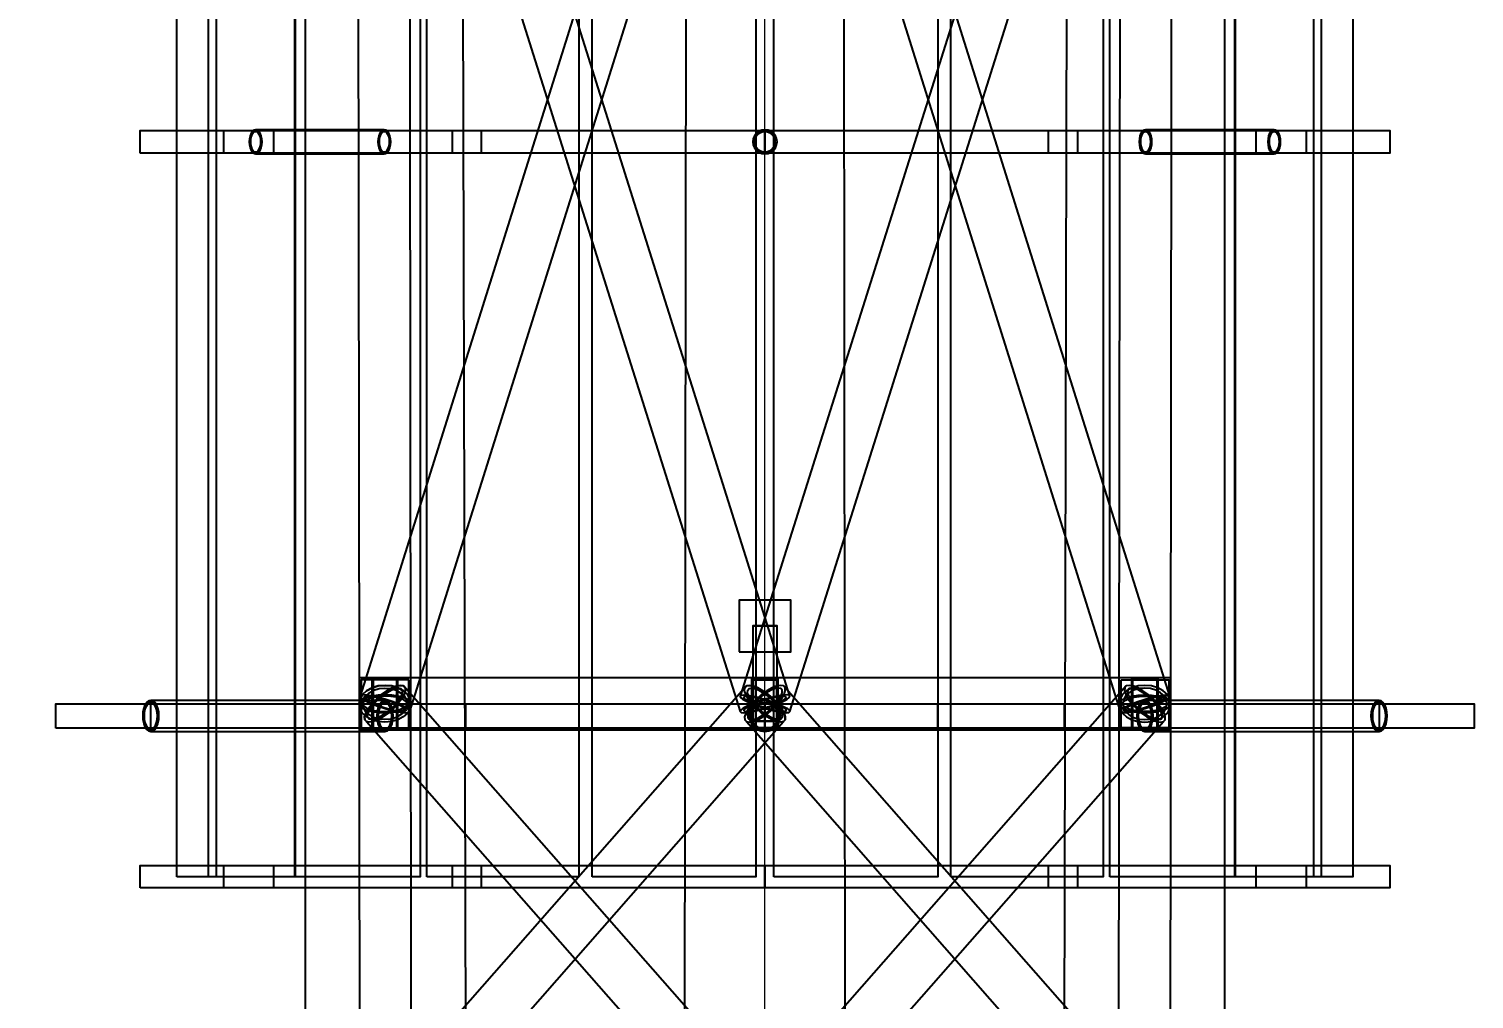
# Model space of a CAD drawing. Header units: millimetres. Extents: x -123812 to 252100, y -3000 to 639000.
# Drawn here: x -4256 to 4100, y 608292 to 613903 of the extents above; entities that cross this region are included whole.
import ezdxf

# ---------------------------------------------------------------- set-up
doc = ezdxf.new("R2010")
doc.units = ezdxf.units.MM
for name, color, linetype, lineweight in [('D-BMK-AXIS', 7, 'Continuous', 13), ('D-STR-ANTN', 7, 'Continuous', 25), ('D-STR-DIM', 7, 'Continuous', 13)]:
    doc.layers.add(name, color=color, linetype=linetype, lineweight=lineweight)
doc.styles.add('OpenSansCondensed-Light', font='OpenSansCondensed-Light.ttf')
doc.styles.add('TOWER_UNICODE', font='Arial Unicode.ttf')
doc.dimstyles.new('EZDXF', dxfattribs={"dimtxt": 0.25, "dimasz": 0.175, "dimexe": 0.375, "dimexo": 0.125, "dimgap": 0.1, "dimtad": 1, "dimlfac": 100, "dimzin": 12, "dimdsep": 46, "dimtxsty": 'OpenSansCondensed-Light', "dimblk": 'ARCHTICK', "dimcen": 2.5, "dimazin": 3, "dimtfac": 0.5, "dimtmove": 2, "dimatfit": 3})

# ---------------------------------------------------------------- blocks, each defined once
blk = doc.blocks.new('_ARCHTICK')
at = {"color": 0, "linetype": 'BYBLOCK', "const_width": 0.15}
blk.add_lwpolyline([(-0.5, -0.5), (0.5, 0.5)], dxfattribs=at)

msp = doc.modelspace()

# ---------------------------------------------------------------- linework, layer by layer
at = {"layer": 'D-BMK-AXIS'}
msp.add_line((0, -3000), (0, 639000), dxfattribs=at)
at = {"layer": 'D-STR-ANTN'}
for points in [[(-2666.3, 507000), (-1490.7, 507000), (-1758.4, 620000), (-2658.4, 620000)], [(-2666.3, 507000), (-1490.7, 507000), (-1758.4, 620000), (-2658.4, 620000)], [(-587.8, 507000), (587.8, 507000), (450, 620000), (-450, 620000)], [(-587.8, 507000), (587.8, 507000), (450, 620000), (-450, 620000)], [(1490.7, 507000), (2666.3, 507000), (2658.4, 620000), (1758.4, 620000)], [(1490.7, 507000), (2666.3, 507000), (2658.4, 620000), (1758.4, 620000)], [(-3399.6, 609000), (-3399.6, 617500), (-3173.2, 617500), (-3173.2, 609000)], [(-3399.6, 609000), (-3399.6, 617500), (-3173.2, 617500), (-3173.2, 609000)], [(-3216.7, 609000), (-3216.7, 617500), (-2716.3, 617500), (-2716.3, 609000)], [(-3216.7, 609000), (-3216.7, 617500), (-2716.3, 617500), (-2716.3, 609000)], [(-2718.9, 609000), (-2718.9, 617500), (-1993.4, 617500), (-1993.4, 609000)], [(-2718.9, 609000), (-2718.9, 617500), (-1993.4, 617500), (-1993.4, 609000)], [(-1955, 609000), (-1955, 617500), (-1075.4, 617500), (-1075.4, 609000)], [(-1955, 609000), (-1955, 617500), (-1075.4, 617500), (-1075.4, 609000)], [(-999.7, 609000), (-999.7, 617500), (-52.1, 617500), (-52.1, 609000)], [(-999.7, 609000), (-999.7, 617500), (-52.1, 617500), (-52.1, 609000)], [(52.1, 609000), (52.1, 617500), (999.7, 617500), (999.7, 609000)], [(52.1, 609000), (52.1, 617500), (999.7, 617500), (999.7, 609000)], [(1075.4, 609000), (1075.4, 617500), (1955, 617500), (1955, 609000)], [(1075.4, 609000), (1075.4, 617500), (1955, 617500), (1955, 609000)], [(1993.4, 609000), (1993.4, 617500), (2718.9, 617500), (2718.9, 609000)], [(1993.4, 609000), (1993.4, 617500), (2718.9, 617500), (2718.9, 609000)], [(2716.3, 609000), (2716.3, 617500), (3216.7, 617500), (3216.7, 609000)], [(2716.3, 609000), (2716.3, 617500), (3216.7, 617500), (3216.7, 609000)], [(3173.2, 609000), (3173.2, 617500), (3399.6, 617500), (3399.6, 609000)], [(3173.2, 609000), (3173.2, 617500), (3399.6, 617500), (3399.6, 609000)], [(-3613.1, 613185), (-3613.1, 613315), (-2840.6, 613315), (-2840.6, 613185)], [(-3613.1, 613185), (-3613.1, 613315), (-2840.6, 613315), (-2840.6, 613185)], [(-3129, 613185), (-3129, 613315), (-1640, 613315), (-1640, 613185)], [(-3129, 613185), (-3129, 613315), (-1640, 613315), (-1640, 613185)], [(-2979.5, 613250), (-2978.3, 613231.9), (-2974.8, 613215), (-2969.2, 613200.5), (-2962, 613189.4), (-2953.5, 613182.4), (-2944.5, 613180), (-2200.6, 613180), (-2191.5, 613182.4), (-2183.1, 613189.4), (-2175.9, 613200.5), (-2170.3, 613215), (-2166.8, 613231.9), (-2165.6, 613250), (-2166.8, 613268.1), (-2170.3, 613285), (-2175.9, 613299.5), (-2183.1, 613310.6), (-2191.5, 613317.6), (-2200.6, 613320), (-2944.5, 613320), (-2953.5, 613317.6), (-2962, 613310.6), (-2969.2, 613299.5), (-2974.8, 613285), (-2978.3, 613268.1)], [(-2909.5, 613250), (-2910.7, 613231.9), (-2914.2, 613215), (-2919.7, 613200.5), (-2927, 613189.4), (-2935.4, 613182.4), (-2944.5, 613180), (-2953.5, 613182.4), (-2962, 613189.4), (-2969.2, 613200.5), (-2974.8, 613215), (-2978.3, 613231.9), (-2979.5, 613250), (-2978.3, 613268.1), (-2974.8, 613285), (-2969.2, 613299.5), (-2962, 613310.6), (-2953.5, 613317.6), (-2944.5, 613320), (-2935.4, 613317.6), (-2927, 613310.6), (-2919.7, 613299.5), (-2914.2, 613285), (-2910.7, 613268.1)], [(-2979.5, 613250), (-2978.3, 613231.9), (-2974.8, 613215), (-2969.2, 613200.5), (-2962, 613189.4), (-2953.5, 613182.4), (-2944.5, 613180), (-2200.6, 613180), (-2191.5, 613182.4), (-2183.1, 613189.4), (-2175.9, 613200.5), (-2170.3, 613215), (-2166.8, 613231.9), (-2165.6, 613250), (-2166.8, 613268.1), (-2170.3, 613285), (-2175.9, 613299.5), (-2183.1, 613310.6), (-2191.5, 613317.6), (-2200.6, 613320), (-2944.5, 613320), (-2953.5, 613317.6), (-2962, 613310.6), (-2969.2, 613299.5), (-2974.8, 613285), (-2978.3, 613268.1)], [(-2979.5, 613250), (-2978.3, 613231.9), (-2974.8, 613215), (-2969.2, 613200.5), (-2962, 613189.4), (-2953.5, 613182.4), (-2944.5, 613180), (-2935.4, 613182.4), (-2927, 613189.4), (-2919.7, 613200.5), (-2914.2, 613215), (-2910.7, 613231.9), (-2909.5, 613250), (-2910.7, 613268.1), (-2914.2, 613285), (-2919.7, 613299.5), (-2927, 613310.6), (-2935.4, 613317.6), (-2944.5, 613320), (-2953.5, 613317.6), (-2962, 613310.6), (-2969.2, 613299.5), (-2974.8, 613285), (-2978.3, 613268.1)], [(-2914.5, 613250), (-2915.5, 613234.5), (-2918.5, 613220), (-2923.3, 613207.6), (-2929.5, 613198), (-2936.7, 613192), (-2944.5, 613190), (-2952.3, 613192), (-2959.5, 613198), (-2965.7, 613207.6), (-2970.5, 613220), (-2973.5, 613234.5), (-2974.5, 613250), (-2973.5, 613265.5), (-2970.5, 613280), (-2965.7, 613292.4), (-2959.5, 613302), (-2952.3, 613308), (-2944.5, 613310), (-2936.7, 613308), (-2929.5, 613302), (-2923.3, 613292.4), (-2918.5, 613280), (-2915.5, 613265.5)], [(-2974.5, 613250), (-2973.5, 613234.5), (-2970.5, 613220), (-2965.7, 613207.6), (-2959.5, 613198), (-2952.3, 613192), (-2944.5, 613190), (-2936.7, 613192), (-2929.5, 613198), (-2923.3, 613207.6), (-2918.5, 613220), (-2915.5, 613234.5), (-2914.5, 613250), (-2915.5, 613265.5), (-2918.5, 613280), (-2923.3, 613292.4), (-2929.5, 613302), (-2936.7, 613308), (-2944.5, 613310), (-2952.3, 613308), (-2959.5, 613302), (-2965.7, 613292.4), (-2970.5, 613280), (-2973.5, 613265.5)], [(-2165.6, 613250), (-2166.8, 613231.9), (-2170.3, 613215), (-2175.9, 613200.5), (-2183.1, 613189.4), (-2191.5, 613182.4), (-2200.6, 613180), (-2209.7, 613182.4), (-2218.1, 613189.4), (-2225.4, 613200.5), (-2230.9, 613215), (-2234.4, 613231.9), (-2235.6, 613250), (-2234.4, 613268.1), (-2230.9, 613285), (-2225.4, 613299.5), (-2218.1, 613310.6), (-2209.7, 613317.6), (-2200.6, 613320), (-2191.5, 613317.6), (-2183.1, 613310.6), (-2175.9, 613299.5), (-2170.3, 613285), (-2166.8, 613268.1)], [(-2235.6, 613250), (-2234.4, 613231.9), (-2230.9, 613215), (-2225.4, 613200.5), (-2218.1, 613189.4), (-2209.7, 613182.4), (-2200.6, 613180), (-2191.5, 613182.4), (-2183.1, 613189.4), (-2175.9, 613200.5), (-2170.3, 613215), (-2166.8, 613231.9), (-2165.6, 613250), (-2166.8, 613268.1), (-2170.3, 613285), (-2175.9, 613299.5), (-2183.1, 613310.6), (-2191.5, 613317.6), (-2200.6, 613320), (-2209.7, 613317.6), (-2218.1, 613310.6), (-2225.4, 613299.5), (-2230.9, 613285), (-2234.4, 613268.1)], [(-2170.6, 613250), (-2171.6, 613234.5), (-2174.6, 613220), (-2179.4, 613207.6), (-2185.6, 613198), (-2192.8, 613192), (-2200.6, 613190), (-2208.4, 613192), (-2215.6, 613198), (-2221.8, 613207.6), (-2226.6, 613220), (-2229.6, 613234.5), (-2230.6, 613250), (-2229.6, 613265.5), (-2226.6, 613280), (-2221.8, 613292.4), (-2215.6, 613302), (-2208.4, 613308), (-2200.6, 613310), (-2192.8, 613308), (-2185.6, 613302), (-2179.4, 613292.4), (-2174.6, 613280), (-2171.6, 613265.5)], [(-2230.6, 613250), (-2229.6, 613234.5), (-2226.6, 613220), (-2221.8, 613207.6), (-2215.6, 613198), (-2208.4, 613192), (-2200.6, 613190), (-2192.8, 613192), (-2185.6, 613198), (-2179.4, 613207.6), (-2174.6, 613220), (-2171.6, 613234.5), (-2170.6, 613250), (-2171.6, 613265.5), (-2174.6, 613280), (-2179.4, 613292.4), (-2185.6, 613302), (-2192.8, 613308), (-2200.6, 613310), (-2208.4, 613308), (-2215.6, 613302), (-2221.8, 613292.4), (-2226.6, 613280), (-2229.6, 613265.5)], [(-1806.6, 613185), (-1806.6, 613315), (0, 613315), (0, 613185)], [(-1806.6, 613185), (-1806.6, 613315), (0, 613315), (0, 613185)], [(-70, 613250), (-67.6, 613231.9), (-60.6, 613215), (-49.5, 613200.5), (-35, 613189.4), (-18.1, 613182.4), (0, 613180), (18.1, 613182.4), (35, 613189.4), (49.5, 613200.5), (60.6, 613215), (67.6, 613231.9), (70, 613250), (67.6, 613268.1), (60.6, 613285), (49.5, 613299.5), (35, 613310.6), (18.1, 613317.6), (0, 613320), (-18.1, 613317.6), (-35, 613310.6), (-49.5, 613299.5), (-60.6, 613285), (-67.6, 613268.1)], [(-70, 613250), (-67.6, 613231.9), (-60.6, 613215), (-49.5, 613200.5), (-35, 613189.4), (-18.1, 613182.4), (0, 613180), (18.1, 613182.4), (35, 613189.4), (49.5, 613200.5), (60.6, 613215), (67.6, 613231.9), (70, 613250), (67.6, 613268.1), (60.6, 613285), (49.5, 613299.5), (35, 613310.6), (18.1, 613317.6), (0, 613320), (-18.1, 613317.6), (-35, 613310.6), (-49.5, 613299.5), (-60.6, 613285), (-67.6, 613268.1)], [(60, 613250), (58, 613234.5), (52, 613220), (42.4, 613207.6), (30, 613198), (15.5, 613192), (0, 613190), (-15.5, 613192), (-30, 613198), (-42.4, 613207.6), (-52, 613220), (-58, 613234.5), (-60, 613250), (-58, 613265.5), (-52, 613280), (-42.4, 613292.4), (-30, 613302), (-15.5, 613308), (0, 613310), (15.5, 613308), (30, 613302), (42.4, 613292.4), (52, 613280), (58, 613265.5)], [(-60, 613250), (-58, 613234.5), (-52, 613220), (-42.4, 613207.6), (-30, 613198), (-15.5, 613192), (0, 613190), (15.5, 613192), (30, 613198), (42.4, 613207.6), (52, 613220), (58, 613234.5), (60, 613250), (58, 613265.5), (52, 613280), (42.4, 613292.4), (30, 613302), (15.5, 613308), (0, 613310), (-15.5, 613308), (-30, 613302), (-42.4, 613292.4), (-52, 613280), (-58, 613265.5)], [(0, 613185), (0, 613315), (1806.6, 613315), (1806.6, 613185)], [(0, 613185), (0, 613315), (1806.6, 613315), (1806.6, 613185)], [(1640, 613185), (1640, 613315), (3129, 613315), (3129, 613185)], [(1640, 613185), (1640, 613315), (3129, 613315), (3129, 613185)], [(2165.6, 613250), (2166.8, 613231.9), (2170.3, 613215), (2175.9, 613200.5), (2183.1, 613189.4), (2191.5, 613182.4), (2200.6, 613180), (2944.5, 613180), (2953.5, 613182.4), (2962, 613189.4), (2969.2, 613200.5), (2974.8, 613215), (2978.3, 613231.9), (2979.5, 613250), (2978.3, 613268.1), (2974.8, 613285), (2969.2, 613299.5), (2962, 613310.6), (2953.5, 613317.6), (2944.5, 613320), (2200.6, 613320), (2191.5, 613317.6), (2183.1, 613310.6), (2175.9, 613299.5), (2170.3, 613285), (2166.8, 613268.1)], [(2165.6, 613250), (2166.8, 613231.9), (2170.3, 613215), (2175.9, 613200.5), (2183.1, 613189.4), (2191.5, 613182.4), (2200.6, 613180), (2209.7, 613182.4), (2218.1, 613189.4), (2225.4, 613200.5), (2230.9, 613215), (2234.4, 613231.9), (2235.6, 613250), (2234.4, 613268.1), (2230.9, 613285), (2225.4, 613299.5), (2218.1, 613310.6), (2209.7, 613317.6), (2200.6, 613320), (2191.5, 613317.6), (2183.1, 613310.6), (2175.9, 613299.5), (2170.3, 613285), (2166.8, 613268.1)], [(2165.6, 613250), (2166.8, 613231.9), (2170.3, 613215), (2175.9, 613200.5), (2183.1, 613189.4), (2191.5, 613182.4), (2200.6, 613180), (2944.5, 613180), (2953.5, 613182.4), (2962, 613189.4), (2969.2, 613200.5), (2974.8, 613215), (2978.3, 613231.9), (2979.5, 613250), (2978.3, 613268.1), (2974.8, 613285), (2969.2, 613299.5), (2962, 613310.6), (2953.5, 613317.6), (2944.5, 613320), (2200.6, 613320), (2191.5, 613317.6), (2183.1, 613310.6), (2175.9, 613299.5), (2170.3, 613285), (2166.8, 613268.1)], [(2235.6, 613250), (2234.4, 613231.9), (2230.9, 613215), (2225.4, 613200.5), (2218.1, 613189.4), (2209.7, 613182.4), (2200.6, 613180), (2191.5, 613182.4), (2183.1, 613189.4), (2175.9, 613200.5), (2170.3, 613215), (2166.8, 613231.9), (2165.6, 613250), (2166.8, 613268.1), (2170.3, 613285), (2175.9, 613299.5), (2183.1, 613310.6), (2191.5, 613317.6), (2200.6, 613320), (2209.7, 613317.6), (2218.1, 613310.6), (2225.4, 613299.5), (2230.9, 613285), (2234.4, 613268.1)], [(2170.6, 613250), (2171.6, 613234.5), (2174.6, 613220), (2179.4, 613207.6), (2185.6, 613198), (2192.8, 613192), (2200.6, 613190), (2208.4, 613192), (2215.6, 613198), (2221.8, 613207.6), (2226.6, 613220), (2229.6, 613234.5), (2230.6, 613250), (2229.6, 613265.5), (2226.6, 613280), (2221.8, 613292.4), (2215.6, 613302), (2208.4, 613308), (2200.6, 613310), (2192.8, 613308), (2185.6, 613302), (2179.4, 613292.4), (2174.6, 613280), (2171.6, 613265.5)], [(2230.6, 613250), (2229.6, 613234.5), (2226.6, 613220), (2221.8, 613207.6), (2215.6, 613198), (2208.4, 613192), (2200.6, 613190), (2192.8, 613192), (2185.6, 613198), (2179.4, 613207.6), (2174.6, 613220), (2171.6, 613234.5), (2170.6, 613250), (2171.6, 613265.5), (2174.6, 613280), (2179.4, 613292.4), (2185.6, 613302), (2192.8, 613308), (2200.6, 613310), (2208.4, 613308), (2215.6, 613302), (2221.8, 613292.4), (2226.6, 613280), (2229.6, 613265.5)], [(2840.6, 613185), (2840.6, 613315), (3613.1, 613315), (3613.1, 613185)], [(2840.6, 613185), (2840.6, 613315), (3613.1, 613315), (3613.1, 613185)], [(2909.5, 613250), (2910.7, 613231.9), (2914.2, 613215), (2919.7, 613200.5), (2927, 613189.4), (2935.4, 613182.4), (2944.5, 613180), (2953.5, 613182.4), (2962, 613189.4), (2969.2, 613200.5), (2974.8, 613215), (2978.3, 613231.9), (2979.5, 613250), (2978.3, 613268.1), (2974.8, 613285), (2969.2, 613299.5), (2962, 613310.6), (2953.5, 613317.6), (2944.5, 613320), (2935.4, 613317.6), (2927, 613310.6), (2919.7, 613299.5), (2914.2, 613285), (2910.7, 613268.1)], [(2979.5, 613250), (2978.3, 613231.9), (2974.8, 613215), (2969.2, 613200.5), (2962, 613189.4), (2953.5, 613182.4), (2944.5, 613180), (2935.4, 613182.4), (2927, 613189.4), (2919.7, 613200.5), (2914.2, 613215), (2910.7, 613231.9), (2909.5, 613250), (2910.7, 613268.1), (2914.2, 613285), (2919.7, 613299.5), (2927, 613310.6), (2935.4, 613317.6), (2944.5, 613320), (2953.5, 613317.6), (2962, 613310.6), (2969.2, 613299.5), (2974.8, 613285), (2978.3, 613268.1)], [(2914.5, 613250), (2915.5, 613234.5), (2918.5, 613220), (2923.3, 613207.6), (2929.5, 613198), (2936.7, 613192), (2944.5, 613190), (2952.3, 613192), (2959.5, 613198), (2965.7, 613207.6), (2970.5, 613220), (2973.5, 613234.5), (2974.5, 613250), (2973.5, 613265.5), (2970.5, 613280), (2965.7, 613292.4), (2959.5, 613302), (2952.3, 613308), (2944.5, 613310), (2936.7, 613308), (2929.5, 613302), (2923.3, 613292.4), (2918.5, 613280), (2915.5, 613265.5)], [(2974.5, 613250), (2973.5, 613234.5), (2970.5, 613220), (2965.7, 613207.6), (2959.5, 613198), (2952.3, 613192), (2944.5, 613190), (2936.7, 613192), (2929.5, 613198), (2923.3, 613207.6), (2918.5, 613220), (2915.5, 613234.5), (2914.5, 613250), (2915.5, 613265.5), (2918.5, 613280), (2923.3, 613292.4), (2929.5, 613302), (2936.7, 613308), (2944.5, 613310), (2952.3, 613308), (2959.5, 613302), (2965.7, 613292.4), (2970.5, 613280), (2973.5, 613265.5)], [(-150, 610300), (150, 610300), (150, 610600), (-150, 610600)], [(-70, 609900), (70, 609900), (70, 610450), (-70, 610450)], [(0, 610450), (-18.1, 610450), (-35, 610450), (-49.5, 610450), (-60.6, 610450), (-67.6, 610450), (-70, 610450), (-67.6, 610450), (-60.6, 610450), (-49.5, 610450), (-35, 610450), (-18.1, 610450), (0, 610450), (18.1, 610450), (35, 610450), (49.5, 610450), (60.6, 610450), (67.6, 610450), (70, 610450), (67.6, 610450), (60.6, 610450), (49.5, 610450), (35, 610450), (18.1, 610450)], [(0, 610450), (-15.5, 610450), (-30, 610450), (-42.4, 610450), (-52, 610450), (-58, 610450), (-60, 610450), (-58, 610450), (-52, 610450), (-42.4, 610450), (-30, 610450), (-15.5, 610450), (0, 610450), (15.5, 610450), (30, 610450), (42.4, 610450), (52, 610450), (58, 610450), (60, 610450), (58, 610450), (52, 610450), (42.4, 610450), (30, 610450), (15.5, 610450)], [(-2346.9, 609850), (-2046.9, 609850), (-2046.9, 610150), (-2346.9, 610150)], [(-2058.9, 610138), (-2334.9, 610138), (-2334.9, 609862), (-2058.9, 609862)], [(-2271.9, 609850), (75, 609850), (75, 610150), (-2271.9, 610150)], [(-2121.9, 610150), (-2271.9, 610150), (-2271.9, 609850), (-2121.9, 609850)], [(-2271.9, 609850), (75, 609850), (75, 610150), (-2271.9, 610150)], [(-2121.9, 610150), (-2271.9, 610150), (-2271.9, 609850), (-2121.9, 609850)], [(-2127.9, 610138), (-2265.9, 610138), (-2265.9, 609862), (-2127.9, 609862)], [(-2127.9, 610138), (-2265.9, 610138), (-2265.9, 609862), (-2127.9, 609862)], [(75, 610150), (-75, 610150), (-75, 609850), (75, 609850)], [(75, 610150), (-75, 610150), (-75, 609850), (75, 609850)], [(-75, 609850), (2271.9, 609850), (2271.9, 610150), (-75, 610150)], [(-75, 610150), (75, 610150), (75, 609850), (-75, 609850)], [(-75, 609850), (2271.9, 609850), (2271.9, 610150), (-75, 610150)], [(-75, 610150), (75, 610150), (75, 609850), (-75, 609850)], [(69, 610138), (-69, 610138), (-69, 609862), (69, 609862)], [(69, 610138), (-69, 610138), (-69, 609862), (69, 609862)], [(-69, 610138), (69, 610138), (69, 609862), (-69, 609862)], [(-69, 610138), (69, 610138), (69, 609862), (-69, 609862)], [(2046.9, 609850), (2346.9, 609850), (2346.9, 610150), (2046.9, 610150)], [(2058.9, 610138), (2334.9, 610138), (2334.9, 609862), (2058.9, 609862)], [(2121.9, 610150), (2271.9, 610150), (2271.9, 609850), (2121.9, 609850)], [(2121.9, 610150), (2271.9, 610150), (2271.9, 609850), (2121.9, 609850)], [(2127.9, 610138), (2265.9, 610138), (2265.9, 609862), (2127.9, 609862)], [(2127.9, 610138), (2265.9, 610138), (2265.9, 609862), (2127.9, 609862)], [(-2046.9, 610000), (-2052, 609972.4), (-2067, 609946.6), (-2090.9, 609924.5), (-2122, 609907.5), (-2158.2, 609896.8), (-2197, 609893.2), (-2235.8, 609896.8), (-2272, 609907.5), (-2303, 609924.5), (-2326.8, 609946.6), (-2341.8, 609972.4), (-2346.9, 610000), (-2341.7, 610027.6), (-2326.7, 610053.4), (-2302.9, 610075.5), (-2271.8, 610092.5), (-2235.6, 610103.2), (-2196.7, 610106.8), (-2157.9, 610103.2), (-2121.8, 610092.5), (-2090.7, 610075.5), (-2066.9, 610053.4), (-2051.9, 610027.6)], [(-2346.9, 610000), (-2341.9, 609986.8), (-2327, 609974.4), (-2303.3, 609963.8), (-2272.3, 609955.7), (-2236.1, 609950.6), (-2197.3, 609948.8), (-2158.5, 609950.6), (-2122.3, 609955.7), (-2091.1, 609963.8), (-2067.2, 609974.4), (-2052.1, 609986.8), (-2046.9, 610000), (-2051.9, 610013.2), (-2066.7, 610025.6), (-2090.5, 610036.2), (-2121.5, 610044.3), (-2157.6, 610049.4), (-2196.4, 610051.2), (-2235.3, 610049.4), (-2271.5, 610044.3), (-2302.6, 610036.2), (-2326.5, 610025.6), (-2341.6, 610013.2)], [(-2272.3, 610000), (-2238.2, 609986.8), (-2201.2, 609974.4), (-2164, 609963.8), (-2129, 609955.7), (-2098.7, 609950.6), (-2075, 609948.8), (-2059.6, 609950.6), (-2053.6, 609955.7), (-2057.4, 609963.8), (-2070.6, 609974.4), (-2092.5, 609986.8), (-2121.5, 610000), (-2155.6, 610013.2), (-2192.5, 610025.6), (-2229.7, 610036.2), (-2264.7, 610044.3), (-2295.1, 610049.4), (-2318.8, 610051.2), (-2334.1, 610049.4), (-2340.1, 610044.3), (-2336.4, 610036.2), (-2323.1, 610025.6), (-2301.3, 610013.2)], [(-2068.9, 610000), (-2073.3, 609976.4), (-2086.1, 609954.4), (-2106.4, 609935.6), (-2133, 609921.1), (-2163.8, 609912), (-2197, 609908.9), (-2230.1, 609912), (-2261, 609921.1), (-2287.5, 609935.6), (-2307.8, 609954.4), (-2320.5, 609976.4), (-2324.9, 610000), (-2320.5, 610023.6), (-2307.7, 610045.6), (-2287.3, 610064.4), (-2260.8, 610078.9), (-2229.9, 610088), (-2196.8, 610091.1), (-2163.6, 610088), (-2132.8, 610078.9), (-2106.3, 610064.4), (-2086, 610045.6), (-2073.2, 610023.6)], [(-2324.9, 610000), (-2320.6, 609988.7), (-2307.9, 609978.2), (-2287.6, 609969.1), (-2261.2, 609962.2), (-2230.4, 609957.8), (-2197.2, 609956.3), (-2164.1, 609957.8), (-2133.2, 609962.2), (-2106.6, 609969.1), (-2086.2, 609978.2), (-2073.3, 609988.7), (-2068.9, 610000), (-2073.1, 610011.3), (-2085.8, 610021.8), (-2106.1, 610030.9), (-2132.5, 610037.8), (-2163.4, 610042.2), (-2196.5, 610043.7), (-2229.6, 610042.2), (-2260.5, 610037.8), (-2287.1, 610030.9), (-2307.5, 610021.8), (-2320.4, 610011.3)], [(-2261.2, 610000), (-2232.1, 609988.7), (-2200.6, 609978.2), (-2168.8, 609969.1), (-2139, 609962.2), (-2113.1, 609957.8), (-2092.9, 609956.3), (-2079.8, 609957.8), (-2074.6, 609962.2), (-2077.8, 609969.1), (-2089.1, 609978.2), (-2107.8, 609988.7), (-2132.5, 610000), (-2161.6, 610011.3), (-2193.1, 610021.8), (-2224.9, 610030.9), (-2254.8, 610037.8), (-2280.7, 610042.2), (-2300.9, 610043.7), (-2314, 610042.2), (-2319.1, 610037.8), (-2315.9, 610030.9), (-2304.6, 610021.8), (-2285.9, 610011.3)], [(-2122, 610000), (-2148.2, 609972.4), (-2177.7, 609946.6), (-2208.5, 609924.5), (-2238.5, 609907.5), (-2265.7, 609896.8), (-2288.1, 609893.2), (-2304.4, 609896.8), (-2313.3, 609907.5), (-2314.3, 609924.5), (-2307.3, 609946.6), (-2292.8, 609972.4), (-2271.7, 610000), (-2245.5, 610027.6), (-2216.1, 610053.4), (-2185.3, 610075.5), (-2155.3, 610092.5), (-2128.1, 610103.2), (-2105.6, 610106.8), (-2089.3, 610103.2), (-2080.4, 610092.5), (-2079.4, 610075.5), (-2086.4, 610053.4), (-2100.9, 610027.6)], [(-2133, 610000), (-2155.3, 609976.4), (-2180.5, 609954.4), (-2206.8, 609935.6), (-2232.4, 609921.1), (-2255.6, 609912), (-2274.8, 609908.9), (-2288.6, 609912), (-2296.3, 609921.1), (-2297.1, 609935.6), (-2291.1, 609954.4), (-2278.7, 609976.4), (-2260.7, 610000), (-2238.4, 610023.6), (-2213.2, 610045.6), (-2187, 610064.4), (-2161.4, 610078.9), (-2138.2, 610088), (-2119, 610091.1), (-2105.1, 610088), (-2097.5, 610078.9), (-2096.6, 610064.4), (-2102.6, 610045.6), (-2115, 610023.6)], [(-74.6, 610000), (-103.7, 609986.8), (-125.8, 609974.4), (-139.2, 609963.8), (-143.2, 609955.7), (-137.5, 609950.6), (-122.3, 609948.8), (-98.9, 609950.6), (-68.6, 609955.7), (-33.8, 609963.8), (3.4, 609974.4), (40.4, 609986.8), (74.6, 610000), (103.7, 610013.2), (125.8, 610025.6), (139.2, 610036.2), (143.2, 610044.3), (137.5, 610049.4), (122.3, 610051.2), (98.9, 610049.4), (68.6, 610044.3), (33.8, 610036.2), (-3.4, 610025.6), (-40.4, 610013.2)], [(74.6, 610000), (103.7, 609986.8), (125.8, 609974.4), (139.2, 609963.8), (143.2, 609955.7), (137.5, 609950.6), (122.3, 609948.8), (98.9, 609950.6), (68.6, 609955.7), (33.8, 609963.8), (-3.4, 609974.4), (-40.4, 609986.8), (-74.6, 610000), (-103.7, 610013.2), (-125.8, 610025.6), (-139.2, 610036.2), (-143.2, 610044.3), (-137.5, 610049.4), (-122.3, 610051.2), (-98.9, 610049.4), (-68.6, 610044.3), (-33.8, 610036.2), (3.4, 610025.6), (40.4, 610013.2)], [(-63.6, 610000), (-88.5, 609988.7), (-107.3, 609978.2), (-118.8, 609969.1), (-122.2, 609962.2), (-117.3, 609957.8), (-104.4, 609956.3), (-84.4, 609957.8), (-58.6, 609962.2), (-28.8, 609969.1), (2.9, 609978.2), (34.5, 609988.7), (63.6, 610000), (88.5, 610011.3), (107.3, 610021.8), (118.8, 610030.9), (122.2, 610037.8), (117.3, 610042.2), (104.4, 610043.7), (84.4, 610042.2), (58.6, 610037.8), (28.8, 610030.9), (-2.9, 610021.8), (-34.5, 610011.3)], [(63.6, 610000), (88.5, 609988.7), (107.3, 609978.2), (118.8, 609969.1), (122.2, 609962.2), (117.3, 609957.8), (104.4, 609956.3), (84.4, 609957.8), (58.6, 609962.2), (28.8, 609969.1), (-2.9, 609978.2), (-34.5, 609988.7), (-63.6, 610000), (-88.5, 610011.3), (-107.3, 610021.8), (-118.8, 610030.9), (-122.2, 610037.8), (-117.3, 610042.2), (-104.4, 610043.7), (-84.4, 610042.2), (-58.6, 610037.8), (-28.8, 610030.9), (2.9, 610021.8), (34.5, 610011.3)], [(75.1, 610000), (96.2, 609972.4), (110.7, 609946.6), (117.6, 609924.5), (116.5, 609907.5), (107.5, 609896.8), (91.2, 609893.2), (68.6, 609896.8), (41.4, 609907.5), (11.3, 609924.5), (-19.5, 609946.6), (-49, 609972.4), (-75.1, 610000), (-96.2, 610027.6), (-110.7, 610053.4), (-117.6, 610075.5), (-116.5, 610092.5), (-107.5, 610103.2), (-91.2, 610106.8), (-68.6, 610103.2), (-41.4, 610092.5), (-11.3, 610075.5), (19.5, 610053.4), (49, 610027.6)], [(-75.1, 610000), (-96.2, 609972.4), (-110.7, 609946.6), (-117.6, 609924.5), (-116.5, 609907.5), (-107.5, 609896.8), (-91.2, 609893.2), (-68.6, 609896.8), (-41.4, 609907.5), (-11.3, 609924.5), (19.5, 609946.6), (49, 609972.4), (75.1, 610000), (96.2, 610027.6), (110.7, 610053.4), (117.6, 610075.5), (116.5, 610092.5), (107.5, 610103.2), (91.2, 610106.8), (68.6, 610103.2), (41.4, 610092.5), (11.3, 610075.5), (-19.5, 610053.4), (-49, 610027.6)], [(64.1, 610000), (82.1, 609976.4), (94.4, 609954.4), (100.3, 609935.6), (99.4, 609921.1), (91.7, 609912), (77.8, 609908.9), (58.5, 609912), (35.3, 609921.1), (9.7, 609935.6), (-16.6, 609954.4), (-41.8, 609976.4), (-64.1, 610000), (-82.1, 610023.6), (-94.4, 610045.6), (-100.3, 610064.4), (-99.4, 610078.9), (-91.7, 610088), (-77.8, 610091.1), (-58.5, 610088), (-35.3, 610078.9), (-9.7, 610064.4), (16.6, 610045.6), (41.8, 610023.6)], [(-64.1, 610000), (-82.1, 609976.4), (-94.4, 609954.4), (-100.3, 609935.6), (-99.4, 609921.1), (-91.7, 609912), (-77.8, 609908.9), (-58.5, 609912), (-35.3, 609921.1), (-9.7, 609935.6), (16.6, 609954.4), (41.8, 609976.4), (64.1, 610000), (82.1, 610023.6), (94.4, 610045.6), (100.3, 610064.4), (99.4, 610078.9), (91.7, 610088), (77.8, 610091.1), (58.5, 610088), (35.3, 610078.9), (9.7, 610064.4), (-16.6, 610045.6), (-41.8, 610023.6)], [(2046.9, 610000), (2052, 609972.4), (2067, 609946.6), (2090.9, 609924.5), (2122, 609907.5), (2158.2, 609896.8), (2197, 609893.2), (2235.8, 609896.8), (2272, 609907.5), (2303, 609924.5), (2326.8, 609946.6), (2341.8, 609972.4), (2346.9, 610000), (2341.7, 610027.6), (2326.7, 610053.4), (2302.9, 610075.5), (2271.8, 610092.5), (2235.6, 610103.2), (2196.7, 610106.8), (2157.9, 610103.2), (2121.8, 610092.5), (2090.7, 610075.5), (2066.9, 610053.4), (2051.9, 610027.6)], [(2346.9, 610000), (2341.9, 609986.8), (2327, 609974.4), (2303.3, 609963.8), (2272.3, 609955.7), (2236.1, 609950.6), (2197.3, 609948.8), (2158.5, 609950.6), (2122.3, 609955.7), (2091.1, 609963.8), (2067.2, 609974.4), (2052.1, 609986.8), (2046.9, 610000), (2051.9, 610013.2), (2066.7, 610025.6), (2090.5, 610036.2), (2121.5, 610044.3), (2157.6, 610049.4), (2196.4, 610051.2), (2235.3, 610049.4), (2271.5, 610044.3), (2302.6, 610036.2), (2326.5, 610025.6), (2341.6, 610013.2)], [(2272.3, 610000), (2238.2, 609986.8), (2201.2, 609974.4), (2164, 609963.8), (2129, 609955.7), (2098.7, 609950.6), (2075, 609948.8), (2059.6, 609950.6), (2053.6, 609955.7), (2057.4, 609963.8), (2070.6, 609974.4), (2092.5, 609986.8), (2121.5, 610000), (2155.6, 610013.2), (2192.5, 610025.6), (2229.7, 610036.2), (2264.7, 610044.3), (2295.1, 610049.4), (2318.8, 610051.2), (2334.1, 610049.4), (2340.1, 610044.3), (2336.4, 610036.2), (2323.1, 610025.6), (2301.3, 610013.2)], [(2068.9, 610000), (2073.3, 609976.4), (2086.1, 609954.4), (2106.4, 609935.6), (2133, 609921.1), (2163.8, 609912), (2197, 609908.9), (2230.1, 609912), (2261, 609921.1), (2287.5, 609935.6), (2307.8, 609954.4), (2320.5, 609976.4), (2324.9, 610000), (2320.5, 610023.6), (2307.7, 610045.6), (2287.3, 610064.4), (2260.8, 610078.9), (2229.9, 610088), (2196.8, 610091.1), (2163.6, 610088), (2132.8, 610078.9), (2106.3, 610064.4), (2086, 610045.6), (2073.2, 610023.6)], [(2324.9, 610000), (2320.6, 609988.7), (2307.9, 609978.2), (2287.6, 609969.1), (2261.2, 609962.2), (2230.4, 609957.8), (2197.2, 609956.3), (2164.1, 609957.8), (2133.2, 609962.2), (2106.6, 609969.1), (2086.2, 609978.2), (2073.3, 609988.7), (2068.9, 610000), (2073.1, 610011.3), (2085.8, 610021.8), (2106.1, 610030.9), (2132.5, 610037.8), (2163.4, 610042.2), (2196.5, 610043.7), (2229.6, 610042.2), (2260.5, 610037.8), (2287.1, 610030.9), (2307.5, 610021.8), (2320.4, 610011.3)], [(2261.2, 610000), (2232.1, 609988.7), (2200.6, 609978.2), (2168.8, 609969.1), (2139, 609962.2), (2113.1, 609957.8), (2092.9, 609956.3), (2079.8, 609957.8), (2074.6, 609962.2), (2077.8, 609969.1), (2089.1, 609978.2), (2107.8, 609988.7), (2132.5, 610000), (2161.6, 610011.3), (2193.1, 610021.8), (2224.9, 610030.9), (2254.8, 610037.8), (2280.7, 610042.2), (2300.9, 610043.7), (2314, 610042.2), (2319.1, 610037.8), (2315.9, 610030.9), (2304.6, 610021.8), (2285.9, 610011.3)], [(2122, 610000), (2148.2, 609972.4), (2177.7, 609946.6), (2208.5, 609924.5), (2238.5, 609907.5), (2265.7, 609896.8), (2288.1, 609893.2), (2304.4, 609896.8), (2313.3, 609907.5), (2314.3, 609924.5), (2307.3, 609946.6), (2292.8, 609972.4), (2271.7, 610000), (2245.5, 610027.6), (2216.1, 610053.4), (2185.3, 610075.5), (2155.3, 610092.5), (2128.1, 610103.2), (2105.6, 610106.8), (2089.3, 610103.2), (2080.4, 610092.5), (2079.4, 610075.5), (2086.4, 610053.4), (2100.9, 610027.6)], [(2133, 610000), (2155.3, 609976.4), (2180.5, 609954.4), (2206.8, 609935.6), (2232.4, 609921.1), (2255.6, 609912), (2274.8, 609908.9), (2288.6, 609912), (2296.3, 609921.1), (2297.1, 609935.6), (2291.1, 609954.4), (2278.7, 609976.4), (2260.7, 610000), (2238.4, 610023.6), (2213.2, 610045.6), (2187, 610064.4), (2161.4, 610078.9), (2138.2, 610088), (2119, 610091.1), (2105.1, 610088), (2097.5, 610078.9), (2096.6, 610064.4), (2102.6, 610045.6), (2115, 610023.6)], [(-4100, 609860), (-4100, 610000), (-1732.1, 610000), (-1732.1, 609860)], [(-4100, 609860), (-4100, 610000), (-1732.1, 610000), (-1732.1, 609860)], [(-3595.7, 609930), (-3594.2, 609906.7), (-3589.7, 609885), (-3582.5, 609866.4), (-3573.2, 609852.1), (-3562.4, 609843.1), (-3550.7, 609840), (-2196.8, 609840), (-2185.1, 609843.1), (-2174.3, 609852.1), (-2165, 609866.4), (-2157.8, 609885), (-2153.3, 609906.7), (-2151.8, 609930), (-2153.3, 609953.3), (-2157.8, 609975), (-2165, 609993.6), (-2174.3, 610007.9), (-2185.1, 610016.9), (-2196.8, 610020), (-3550.7, 610020), (-3562.4, 610016.9), (-3573.2, 610007.9), (-3582.5, 609993.6), (-3589.7, 609975), (-3594.2, 609953.3)], [(-3505.7, 609930), (-3507.2, 609906.7), (-3511.7, 609885), (-3518.9, 609866.4), (-3528.2, 609852.1), (-3539.1, 609843.1), (-3550.7, 609840), (-3562.4, 609843.1), (-3573.2, 609852.1), (-3582.5, 609866.4), (-3589.7, 609885), (-3594.2, 609906.7), (-3595.7, 609930), (-3594.2, 609953.3), (-3589.7, 609975), (-3582.5, 609993.6), (-3573.2, 610007.9), (-3562.4, 610016.9), (-3550.7, 610020), (-3539.1, 610016.9), (-3528.2, 610007.9), (-3518.9, 609993.6), (-3511.7, 609975), (-3507.2, 609953.3)], [(-3595.7, 609930), (-3594.2, 609906.7), (-3589.7, 609885), (-3582.5, 609866.4), (-3573.2, 609852.1), (-3562.4, 609843.1), (-3550.7, 609840), (-2196.8, 609840), (-2185.1, 609843.1), (-2174.3, 609852.1), (-2165, 609866.4), (-2157.8, 609885), (-2153.3, 609906.7), (-2151.8, 609930), (-2153.3, 609953.3), (-2157.8, 609975), (-2165, 609993.6), (-2174.3, 610007.9), (-2185.1, 610016.9), (-2196.8, 610020), (-3550.7, 610020), (-3562.4, 610016.9), (-3573.2, 610007.9), (-3582.5, 609993.6), (-3589.7, 609975), (-3594.2, 609953.3)], [(-3595.7, 609930), (-3594.2, 609906.7), (-3589.7, 609885), (-3582.5, 609866.4), (-3573.2, 609852.1), (-3562.4, 609843.1), (-3550.7, 609840), (-3539.1, 609843.1), (-3528.2, 609852.1), (-3518.9, 609866.4), (-3511.7, 609885), (-3507.2, 609906.7), (-3505.7, 609930), (-3507.2, 609953.3), (-3511.7, 609975), (-3518.9, 609993.6), (-3528.2, 610007.9), (-3539.1, 610016.9), (-3550.7, 610020), (-3562.4, 610016.9), (-3573.2, 610007.9), (-3582.5, 609993.6), (-3589.7, 609975), (-3594.2, 609953.3)], [(-3511.7, 609930), (-3513, 609909.8), (-3516.9, 609891), (-3523.1, 609874.8), (-3531.2, 609862.5), (-3540.6, 609854.7), (-3550.7, 609852), (-3560.8, 609854.7), (-3570.2, 609862.5), (-3578.3, 609874.8), (-3584.5, 609891), (-3588.4, 609909.8), (-3589.7, 609930), (-3588.4, 609950.2), (-3584.5, 609969), (-3578.3, 609985.2), (-3570.2, 609997.5), (-3560.8, 610005.3), (-3550.7, 610008), (-3540.6, 610005.3), (-3531.2, 609997.5), (-3523.1, 609985.2), (-3516.9, 609969), (-3513, 609950.2)], [(-3589.7, 609930), (-3588.4, 609909.8), (-3584.5, 609891), (-3578.3, 609874.8), (-3570.2, 609862.5), (-3560.8, 609854.7), (-3550.7, 609852), (-3540.6, 609854.7), (-3531.2, 609862.5), (-3523.1, 609874.8), (-3516.9, 609891), (-3513, 609909.8), (-3511.7, 609930), (-3513, 609950.2), (-3516.9, 609969), (-3523.1, 609985.2), (-3531.2, 609997.5), (-3540.6, 610005.3), (-3550.7, 610008), (-3560.8, 610005.3), (-3570.2, 609997.5), (-3578.3, 609985.2), (-3584.5, 609969), (-3588.4, 609950.2)], [(-3550.7, 609860), (-3550.7, 610000), (-1000, 610000), (-1000, 609860)], [(-3550.7, 609860), (-3550.7, 610000), (-1000, 610000), (-1000, 609860)], [(-2151.8, 609930), (-2153.3, 609906.7), (-2157.8, 609885), (-2165, 609866.4), (-2174.3, 609852.1), (-2185.1, 609843.1), (-2196.8, 609840), (-2208.4, 609843.1), (-2219.3, 609852.1), (-2228.6, 609866.4), (-2235.8, 609885), (-2240.3, 609906.7), (-2241.8, 609930), (-2240.3, 609953.3), (-2235.8, 609975), (-2228.6, 609993.6), (-2219.3, 610007.9), (-2208.4, 610016.9), (-2196.8, 610020), (-2185.1, 610016.9), (-2174.3, 610007.9), (-2165, 609993.6), (-2157.8, 609975), (-2153.3, 609953.3)], [(-2241.8, 609930), (-2240.3, 609906.7), (-2235.8, 609885), (-2228.6, 609866.4), (-2219.3, 609852.1), (-2208.4, 609843.1), (-2196.8, 609840), (-2185.1, 609843.1), (-2174.3, 609852.1), (-2165, 609866.4), (-2157.8, 609885), (-2153.3, 609906.7), (-2151.8, 609930), (-2153.3, 609953.3), (-2157.8, 609975), (-2165, 609993.6), (-2174.3, 610007.9), (-2185.1, 610016.9), (-2196.8, 610020), (-2208.4, 610016.9), (-2219.3, 610007.9), (-2228.6, 609993.6), (-2235.8, 609975), (-2240.3, 609953.3)], [(-2157.8, 609930), (-2159.1, 609909.8), (-2163, 609891), (-2169.2, 609874.8), (-2177.3, 609862.5), (-2186.7, 609854.7), (-2196.8, 609852), (-2206.9, 609854.7), (-2216.3, 609862.5), (-2224.4, 609874.8), (-2230.6, 609891), (-2234.5, 609909.8), (-2235.8, 609930), (-2234.5, 609950.2), (-2230.6, 609969), (-2224.4, 609985.2), (-2216.3, 609997.5), (-2206.9, 610005.3), (-2196.8, 610008), (-2186.7, 610005.3), (-2177.3, 609997.5), (-2169.2, 609985.2), (-2163, 609969), (-2159.1, 609950.2)], [(-2235.8, 609930), (-2234.5, 609909.8), (-2230.6, 609891), (-2224.4, 609874.8), (-2216.3, 609862.5), (-2206.9, 609854.7), (-2196.8, 609852), (-2186.7, 609854.7), (-2177.3, 609862.5), (-2169.2, 609874.8), (-2163, 609891), (-2159.1, 609909.8), (-2157.8, 609930), (-2159.1, 609950.2), (-2163, 609969), (-2169.2, 609985.2), (-2177.3, 609997.5), (-2186.7, 610005.3), (-2196.8, 610008), (-2206.9, 610005.3), (-2216.3, 609997.5), (-2224.4, 609985.2), (-2230.6, 609969), (-2234.5, 609950.2)], [(-2050, 609860), (-2050, 610000), (0, 610000), (0, 609860)], [(-2050, 609860), (-2050, 610000), (0, 610000), (0, 609860)], [(-90, 609930), (-86.9, 609906.7), (-77.9, 609885), (-63.6, 609866.4), (-45, 609852.1), (-23.3, 609843.1), (0, 609840), (23.3, 609843.1), (45, 609852.1), (63.6, 609866.4), (77.9, 609885), (86.9, 609906.7), (90, 609930), (86.9, 609953.3), (77.9, 609975), (63.6, 609993.6), (45, 610007.9), (23.3, 610016.9), (0, 610020), (-23.3, 610016.9), (-45, 610007.9), (-63.6, 609993.6), (-77.9, 609975), (-86.9, 609953.3)], [(-90, 609930), (-86.9, 609906.7), (-77.9, 609885), (-63.6, 609866.4), (-45, 609852.1), (-23.3, 609843.1), (0, 609840), (23.3, 609843.1), (45, 609852.1), (63.6, 609866.4), (77.9, 609885), (86.9, 609906.7), (90, 609930), (86.9, 609953.3), (77.9, 609975), (63.6, 609993.6), (45, 610007.9), (23.3, 610016.9), (0, 610020), (-23.3, 610016.9), (-45, 610007.9), (-63.6, 609993.6), (-77.9, 609975), (-86.9, 609953.3)], [(78, 609930), (75.3, 609909.8), (67.5, 609891), (55.2, 609874.8), (39, 609862.5), (20.2, 609854.7), (0, 609852), (-20.2, 609854.7), (-39, 609862.5), (-55.2, 609874.8), (-67.5, 609891), (-75.3, 609909.8), (-78, 609930), (-75.3, 609950.2), (-67.5, 609969), (-55.2, 609985.2), (-39, 609997.5), (-20.2, 610005.3), (0, 610008), (20.2, 610005.3), (39, 609997.5), (55.2, 609985.2), (67.5, 609969), (75.3, 609950.2)], [(-78, 609930), (-75.3, 609909.8), (-67.5, 609891), (-55.2, 609874.8), (-39, 609862.5), (-20.2, 609854.7), (0, 609852), (20.2, 609854.7), (39, 609862.5), (55.2, 609874.8), (67.5, 609891), (75.3, 609909.8), (78, 609930), (75.3, 609950.2), (67.5, 609969), (55.2, 609985.2), (39, 609997.5), (20.2, 610005.3), (0, 610008), (-20.2, 610005.3), (-39, 609997.5), (-55.2, 609985.2), (-67.5, 609969), (-75.3, 609950.2)], [(0, 609860), (0, 610000), (2050, 610000), (2050, 609860)], [(0, 609860), (0, 610000), (2050, 610000), (2050, 609860)], [(1000, 609860), (1000, 610000), (3550.7, 610000), (3550.7, 609860)], [(1000, 609860), (1000, 610000), (3550.7, 610000), (3550.7, 609860)], [(1732.1, 609860), (1732.1, 610000), (4100, 610000), (4100, 609860)], [(1732.1, 609860), (1732.1, 610000), (4100, 610000), (4100, 609860)], [(2151.8, 609930), (2153.3, 609906.7), (2157.8, 609885), (2165, 609866.4), (2174.3, 609852.1), (2185.1, 609843.1), (2196.8, 609840), (3550.7, 609840), (3562.4, 609843.1), (3573.2, 609852.1), (3582.5, 609866.4), (3589.7, 609885), (3594.2, 609906.7), (3595.7, 609930), (3594.2, 609953.3), (3589.7, 609975), (3582.5, 609993.6), (3573.2, 610007.9), (3562.4, 610016.9), (3550.7, 610020), (2196.8, 610020), (2185.1, 610016.9), (2174.3, 610007.9), (2165, 609993.6), (2157.8, 609975), (2153.3, 609953.3)], [(2151.8, 609930), (2153.3, 609906.7), (2157.8, 609885), (2165, 609866.4), (2174.3, 609852.1), (2185.1, 609843.1), (2196.8, 609840), (2208.4, 609843.1), (2219.3, 609852.1), (2228.6, 609866.4), (2235.8, 609885), (2240.3, 609906.7), (2241.8, 609930), (2240.3, 609953.3), (2235.8, 609975), (2228.6, 609993.6), (2219.3, 610007.9), (2208.4, 610016.9), (2196.8, 610020), (2185.1, 610016.9), (2174.3, 610007.9), (2165, 609993.6), (2157.8, 609975), (2153.3, 609953.3)], [(2151.8, 609930), (2153.3, 609906.7), (2157.8, 609885), (2165, 609866.4), (2174.3, 609852.1), (2185.1, 609843.1), (2196.8, 609840), (3550.7, 609840), (3562.4, 609843.1), (3573.2, 609852.1), (3582.5, 609866.4), (3589.7, 609885), (3594.2, 609906.7), (3595.7, 609930), (3594.2, 609953.3), (3589.7, 609975), (3582.5, 609993.6), (3573.2, 610007.9), (3562.4, 610016.9), (3550.7, 610020), (2196.8, 610020), (2185.1, 610016.9), (2174.3, 610007.9), (2165, 609993.6), (2157.8, 609975), (2153.3, 609953.3)], [(2241.8, 609930), (2240.3, 609906.7), (2235.8, 609885), (2228.6, 609866.4), (2219.3, 609852.1), (2208.4, 609843.1), (2196.8, 609840), (2185.1, 609843.1), (2174.3, 609852.1), (2165, 609866.4), (2157.8, 609885), (2153.3, 609906.7), (2151.8, 609930), (2153.3, 609953.3), (2157.8, 609975), (2165, 609993.6), (2174.3, 610007.9), (2185.1, 610016.9), (2196.8, 610020), (2208.4, 610016.9), (2219.3, 610007.9), (2228.6, 609993.6), (2235.8, 609975), (2240.3, 609953.3)], [(2157.8, 609930), (2159.1, 609909.8), (2163, 609891), (2169.2, 609874.8), (2177.3, 609862.5), (2186.7, 609854.7), (2196.8, 609852), (2206.9, 609854.7), (2216.3, 609862.5), (2224.4, 609874.8), (2230.6, 609891), (2234.5, 609909.8), (2235.8, 609930), (2234.5, 609950.2), (2230.6, 609969), (2224.4, 609985.2), (2216.3, 609997.5), (2206.9, 610005.3), (2196.8, 610008), (2186.7, 610005.3), (2177.3, 609997.5), (2169.2, 609985.2), (2163, 609969), (2159.1, 609950.2)], [(2235.8, 609930), (2234.5, 609909.8), (2230.6, 609891), (2224.4, 609874.8), (2216.3, 609862.5), (2206.9, 609854.7), (2196.8, 609852), (2186.7, 609854.7), (2177.3, 609862.5), (2169.2, 609874.8), (2163, 609891), (2159.1, 609909.8), (2157.8, 609930), (2159.1, 609950.2), (2163, 609969), (2169.2, 609985.2), (2177.3, 609997.5), (2186.7, 610005.3), (2196.8, 610008), (2206.9, 610005.3), (2216.3, 609997.5), (2224.4, 609985.2), (2230.6, 609969), (2234.5, 609950.2)], [(3505.7, 609930), (3507.2, 609906.7), (3511.7, 609885), (3518.9, 609866.4), (3528.2, 609852.1), (3539.1, 609843.1), (3550.7, 609840), (3562.4, 609843.1), (3573.2, 609852.1), (3582.5, 609866.4), (3589.7, 609885), (3594.2, 609906.7), (3595.7, 609930), (3594.2, 609953.3), (3589.7, 609975), (3582.5, 609993.6), (3573.2, 610007.9), (3562.4, 610016.9), (3550.7, 610020), (3539.1, 610016.9), (3528.2, 610007.9), (3518.9, 609993.6), (3511.7, 609975), (3507.2, 609953.3)], [(3595.7, 609930), (3594.2, 609906.7), (3589.7, 609885), (3582.5, 609866.4), (3573.2, 609852.1), (3562.4, 609843.1), (3550.7, 609840), (3539.1, 609843.1), (3528.2, 609852.1), (3518.9, 609866.4), (3511.7, 609885), (3507.2, 609906.7), (3505.7, 609930), (3507.2, 609953.3), (3511.7, 609975), (3518.9, 609993.6), (3528.2, 610007.9), (3539.1, 610016.9), (3550.7, 610020), (3562.4, 610016.9), (3573.2, 610007.9), (3582.5, 609993.6), (3589.7, 609975), (3594.2, 609953.3)], [(3511.7, 609930), (3513, 609909.8), (3516.9, 609891), (3523.1, 609874.8), (3531.2, 609862.5), (3540.6, 609854.7), (3550.7, 609852), (3560.8, 609854.7), (3570.2, 609862.5), (3578.3, 609874.8), (3584.5, 609891), (3588.4, 609909.8), (3589.7, 609930), (3588.4, 609950.2), (3584.5, 609969), (3578.3, 609985.2), (3570.2, 609997.5), (3560.8, 610005.3), (3550.7, 610008), (3540.6, 610005.3), (3531.2, 609997.5), (3523.1, 609985.2), (3516.9, 609969), (3513, 609950.2)], [(3589.7, 609930), (3588.4, 609909.8), (3584.5, 609891), (3578.3, 609874.8), (3570.2, 609862.5), (3560.8, 609854.7), (3550.7, 609852), (3540.6, 609854.7), (3531.2, 609862.5), (3523.1, 609874.8), (3516.9, 609891), (3513, 609909.8), (3511.7, 609930), (3513, 609950.2), (3516.9, 609969), (3523.1, 609985.2), (3531.2, 609997.5), (3540.6, 610005.3), (3550.7, 610008), (3560.8, 610005.3), (3570.2, 609997.5), (3578.3, 609985.2), (3584.5, 609969), (3588.4, 609950.2)], [(0, 609900), (-18.1, 609900), (-35, 609900), (-49.5, 609900), (-60.6, 609900), (-67.6, 609900), (-70, 609900), (-67.6, 609900), (-60.6, 609900), (-49.5, 609900), (-35, 609900), (-18.1, 609900), (0, 609900), (18.1, 609900), (35, 609900), (49.5, 609900), (60.6, 609900), (67.6, 609900), (70, 609900), (67.6, 609900), (60.6, 609900), (49.5, 609900), (35, 609900), (18.1, 609900)], [(0, 609900), (-15.5, 609900), (-30, 609900), (-42.4, 609900), (-52, 609900), (-58, 609900), (-60, 609900), (-58, 609900), (-52, 609900), (-42.4, 609900), (-30, 609900), (-15.5, 609900), (0, 609900), (15.5, 609900), (30, 609900), (42.4, 609900), (52, 609900), (58, 609900), (60, 609900), (58, 609900), (52, 609900), (42.4, 609900), (30, 609900), (15.5, 609900)], [(-3613.1, 608935), (-3613.1, 609065), (-2840.6, 609065), (-2840.6, 608935)], [(-3613.1, 608935), (-3613.1, 609065), (-2840.6, 609065), (-2840.6, 608935)], [(-3129, 608935), (-3129, 609065), (-1640, 609065), (-1640, 608935)], [(-3129, 608935), (-3129, 609065), (-1640, 609065), (-1640, 608935)], [(-1806.6, 608935), (-1806.6, 609065), (0, 609065), (0, 608935)], [(-1806.6, 608935), (-1806.6, 609065), (0, 609065), (0, 608935)], [(0, 608935), (0, 609065), (1806.6, 609065), (1806.6, 608935)], [(0, 608935), (0, 609065), (1806.6, 609065), (1806.6, 608935)], [(1640, 608935), (1640, 609065), (3129, 609065), (3129, 608935)], [(1640, 608935), (1640, 609065), (3129, 609065), (3129, 608935)], [(2840.6, 608935), (2840.6, 609065), (3613.1, 609065), (3613.1, 608935)], [(2840.6, 608935), (2840.6, 609065), (3613.1, 609065), (3613.1, 608935)]]:
    msp.add_lwpolyline(points, close=True, dxfattribs=at)
for points in [[(-2354.9, 617000), (-2346.9, 610000), (-2341.9, 609986.8), (-2327, 609974.4), (-2303.3, 609963.8), (-2272.3, 609955.7), (-2236.1, 609950.6), (-2197.3, 609948.8), (-2158.5, 609950.6), (-2122.3, 609955.7), (-2091.1, 609963.8), (-2067.2, 609974.4), (-2052.1, 609986.8), (-2046.9, 610000), (-2054.9, 617000)], [(-2348.1, 616955.7), (-143.2, 609955.7), (-137.5, 609950.6), (-122.3, 609948.8), (-98.9, 609950.6), (-68.6, 609955.7), (-33.8, 609963.8), (3.4, 609974.4), (40.4, 609986.8), (74.6, 610000), (103.7, 610013.2), (125.8, 610025.6), (139.2, 610036.2), (143.2, 610044.3), (-2061.7, 617044.3)], [(-143.3, 617044.3), (-2340.1, 610044.3), (-2336.4, 610036.2), (-2323.1, 610025.6), (-2301.3, 610013.2), (-2272.3, 610000), (-2238.2, 609986.8), (-2201.2, 609974.4), (-2164, 609963.8), (-2129, 609955.7), (-2098.7, 609950.6), (-2075, 609948.8), (-2059.6, 609950.6), (-2053.6, 609955.7), (143.3, 616955.7)], [(-143.3, 616955.7), (2053.6, 609955.7), (2059.6, 609950.6), (2075, 609948.8), (2098.7, 609950.6), (2129, 609955.7), (2164, 609963.8), (2201.2, 609974.4), (2238.2, 609986.8), (2272.3, 610000), (2301.3, 610013.2), (2323.1, 610025.6), (2336.4, 610036.2), (2340.1, 610044.3), (143.3, 617044.3)], [(2061.7, 617044.3), (-143.2, 610044.3), (-139.2, 610036.2), (-125.8, 610025.6), (-103.7, 610013.2), (-74.6, 610000), (-40.4, 609986.8), (-3.4, 609974.4), (33.8, 609963.8), (68.6, 609955.7), (98.9, 609950.6), (122.3, 609948.8), (137.5, 609950.6), (143.2, 609955.7), (2348.1, 616955.7)], [(2054.9, 617000), (2046.9, 610000), (2052.1, 609986.8), (2067.2, 609974.4), (2091.1, 609963.8), (2122.3, 609955.7), (2158.5, 609950.6), (2197.3, 609948.8), (2236.1, 609950.6), (2272.3, 609955.7), (2303.3, 609963.8), (2327, 609974.4), (2341.9, 609986.8), (2346.9, 610000), (2354.9, 617000)], [(-2044, 607500), (-2046.9, 610000), (-2051.9, 610027.6), (-2066.9, 610053.4), (-2090.7, 610075.5), (-2121.8, 610092.5), (-2157.9, 610103.2), (-2196.7, 610106.8), (-2235.6, 610103.2), (-2271.8, 610092.5), (-2302.9, 610075.5), (-2326.7, 610053.4), (-2341.7, 610027.6), (-2346.9, 610000), (-2344, 607500)], [(107.5, 607603.2), (-2089.3, 610103.2), (-2105.6, 610106.8), (-2128.1, 610103.2), (-2155.3, 610092.5), (-2185.3, 610075.5), (-2216.1, 610053.4), (-2245.5, 610027.6), (-2271.7, 610000), (-2292.8, 609972.4), (-2307.3, 609946.6), (-2314.3, 609924.5), (-2313.3, 609907.5), (-2304.4, 609896.8), (-107.5, 607396.8)], [(-2086.5, 607396.8), (107.5, 609896.8), (116.5, 609907.5), (117.6, 609924.5), (110.7, 609946.6), (96.2, 609972.4), (75.1, 610000), (49, 610027.6), (19.5, 610053.4), (-11.3, 610075.5), (-41.4, 610092.5), (-68.6, 610103.2), (-91.2, 610106.8), (-107.5, 610103.2), (-2301.5, 607603.2)], [(2301.5, 607603.2), (107.5, 610103.2), (91.2, 610106.8), (68.6, 610103.2), (41.4, 610092.5), (11.3, 610075.5), (-19.5, 610053.4), (-49, 610027.6), (-75.1, 610000), (-96.2, 609972.4), (-110.7, 609946.6), (-117.6, 609924.5), (-116.5, 609907.5), (-107.5, 609896.8), (2086.5, 607396.8)], [(107.5, 607396.8), (2304.4, 609896.8), (2313.3, 609907.5), (2314.3, 609924.5), (2307.3, 609946.6), (2292.8, 609972.4), (2271.7, 610000), (2245.5, 610027.6), (2216.1, 610053.4), (2185.3, 610075.5), (2155.3, 610092.5), (2128.1, 610103.2), (2105.6, 610106.8), (2089.3, 610103.2), (-107.5, 607603.2)], [(2344, 607500), (2346.9, 610000), (2341.7, 610027.6), (2326.7, 610053.4), (2302.9, 610075.5), (2271.8, 610092.5), (2235.6, 610103.2), (2196.7, 610106.8), (2157.9, 610103.2), (2121.8, 610092.5), (2090.7, 610075.5), (2066.9, 610053.4), (2051.9, 610027.6), (2046.9, 610000), (2044, 607500)]]:
    msp.add_lwpolyline(points, dxfattribs=at)

# ---------------------------------------------------------------- dimensions: what is measured, and where the dimension line sits
at = {"layer": 'D-STR-DIM'}
msp.add_linear_dim(base=(-112000, 0), p1=(0, 0), p2=(0, 634000), angle=90, dimstyle='EZDXF', override={"dimtxt": 8400, "dimasz": 3750, "dimexe": 2100, "dimexo": 1800, "dimgap": 2100, "dimtad": 1, "dimdec": 0, "dimlfac": 1, "dimlunit": 2, "dimtxsty": 'TOWER_UNICODE', "dimclrd": 7, "dimclre": 7, "dimclrt": 7}, dxfattribs=at).render()

doc.saveas('drawing.dxf')
